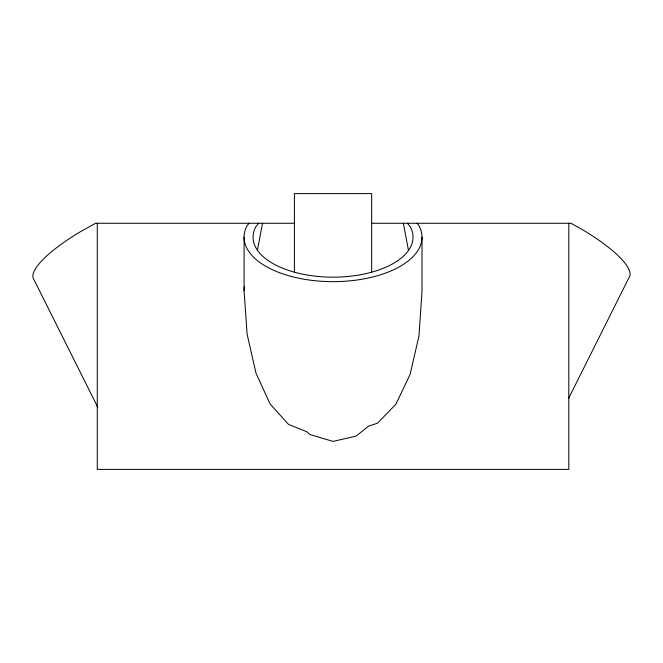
<?xml version="1.0" encoding="UTF-8"?>
<svg xmlns="http://www.w3.org/2000/svg" width="663" height="663" viewBox="0 0 663 663"><rect width="100%" height="100%" fill="white"/><g stroke="black" fill="none" stroke-linecap="round" stroke-linejoin="round"><path stroke-width="0.99" d="M422 237.163L422 291.422L418.975 335.95L410.082 374.413L395.944 404.181L377.52 423.226L368.636 426.135L356.064 436.121L333.041 441.401L310.011 434.547L306.712 431.704L288.554 424.428L270.131 404.032L255.993 373.228L247.108 334.119L244.075 290.692L244.324 286.631M257.319 250.697L262.54 223.265M568.672 398.289L628.814 278.004A88.966 22.244 26.6 0 0 584.236 230.699L570.967 223.265L371.595 223.265M249.089 223.265L247.108 225.652A88.966 44.479 0 0 0 333.041 281.651A88.966 44.479 0 0 0 418.975 225.652L416.986 223.265M258.719 223.265L255.777 226.812A79.991 39.995 0 0 0 333.041 277.159A79.991 39.995 0 0 0 410.306 226.812L407.364 223.265M294.704 223.265L95.571 223.265L79.054 232.489A88.966 22.244 -26.6 0 0 34.095 279.91L97.793 407.314M403.377 223.265L408.433 250.208M568.813 223.265L568.813 469.396L97.27 469.396L97.27 223.265M371.67 272.095L371.67 193.604L294.413 193.604L294.413 272.095M244.075 237.163L244.075 290.692"/></g></svg>
